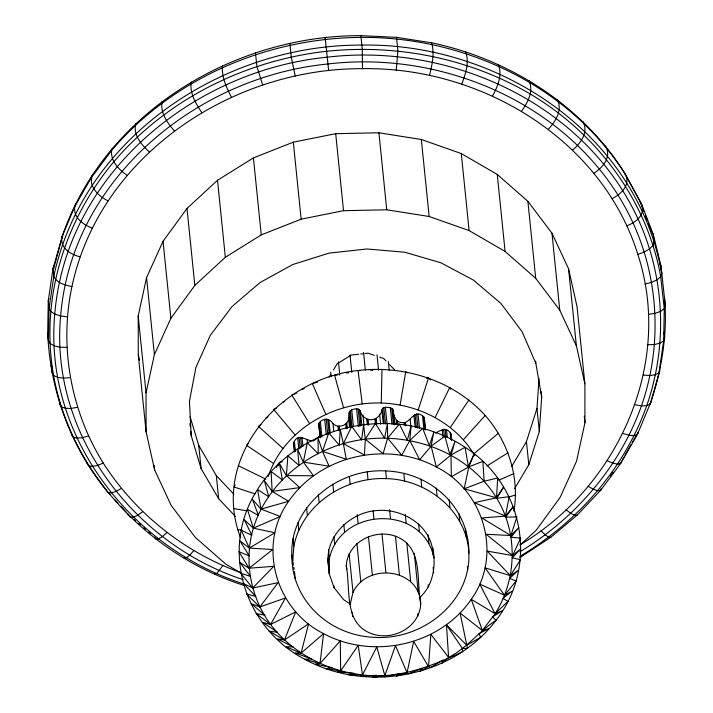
<?xml version="1.0" encoding="UTF-8"?>
<svg xmlns="http://www.w3.org/2000/svg" width="713" height="713" viewBox="0 0 713 713"><rect width="100%" height="100%" fill="white"/><g stroke="black" fill="none" stroke-linecap="round" stroke-linejoin="round"><path stroke-width="1.07" d="M240.254 572.468C184.311 552.165 135.31 513.244 103.251 463.049C70.819 410.929 59.17 346.696 71.924 286.599C99.873 155.211 232.269 67.949 362.48 68.68L362.266 49.242L360.885 35.65C234.256 35.231 105.729 112.333 62.878 234.408L53.038 268.516L48.279 300.645L47.691 332.98L48.475 340.68L50.115 343.55C54.527 455.447 139.632 552.29 244.256 585.516M240.646 537.852C210.085 458.468 279.603 378.443 358.069 370.502C404.405 364.922 453.521 380.564 485.223 415.483C507.852 441.365 519.822 476.952 513.886 511.15M350.716 604.321L343.639 599.704L334.076 587.717L329.165 573.573L329.37 558.662L328.479 549.857M419.788 597.494C433.691 584.945 435.999 565.48 432.889 547.932M320.413 437.755L320.226 433.477M48.475 340.68L49.063 308.346L48.279 300.645L48.974 298.729M519.973 544.884C617.2 487.335 673.812 364.298 637.832 254.407C601.79 138.768 480.366 66.648 362.48 68.68M664.445 302.205L664.525 297.891C667.653 332.926 662.003 368.256 651.103 401.562L650.122 404.164L646.736 405.697L641.45 405.911L635.078 404.779M474.822 455.776C455.928 422.987 418.433 404.218 381.241 403.014L381.99 369.352M313.533 440.857C306.082 441.311 298.123 431.971 293.676 442.746L294.424 451.837M349.53 426.962L348.639 418.166L349.406 411.597C351.643 408.995 356.366 408.094 359.45 409.592C363.995 423.87 379.459 422.738 382.578 408.308L385.376 407.275L390.287 407.693L392.756 409.182C394.209 417.239 395.412 423.887 405.43 422.47C411.954 419.191 415.661 409.03 423.718 416.811L424.351 418.068L423.932 421.517M514.617 488.61L528.796 464.733L539.313 431.508L536.969 408.406L539.046 378.514M539.313 431.508L541.702 397.186L541.14 391.678M291.84 555.204C289.781 505.874 338.657 468.085 385.644 470.936C430.474 472.327 469.27 506.996 468.869 553.101C470.928 602.432 422.051 640.221 375.065 637.377C330.244 635.978 291.448 601.309 291.84 555.204L292.731 560.668M292.624 562.905L293.809 546.31L293.025 538.609M255.477 52.815L256.858 66.407L262.66 84.927M396.232 70.302L397.907 50.953L396.526 37.361L360.885 35.65M53.582 268.97L62.878 234.408M222.429 65.712C221.449 76.87 226.458 87.432 231.369 97.146M400.1 405.011L405.697 371.856L407.497 372.747M446.481 624.846L466.721 645.212L480.794 637.262L478.895 633.777L488.414 628.804L482.371 630.515L471.266 599.303L495.098 613.697C517.094 579.099 518.101 532.825 496.471 497.808L464.172 488.77L468.833 466.837L473.985 454.333L468.343 466.507L465.081 447.292C399.253 403.371 300.12 421.927 257.518 489.51C219.292 548.199 243.659 627.395 304.701 659.258C366.99 693.482 452.746 677.466 496.025 620.337C539.09 565.543 523.52 484.287 465.081 447.292L450.99 455.028L436.338 466.988C387.444 440.625 320.271 454.93 288.658 501.301C256.956 545.383 275.726 609.936 323.586 633.616C372.489 659.98 439.654 645.675 471.266 599.303C502.977 555.222 484.207 490.669 436.338 466.988L431.124 446.151L433.78 432.283L429.351 445.678L422.729 428.37L409.797 440.456L401.713 455.25L387.64 438.112L387.435 423.718L384.539 438.263L375.484 423.37L365.279 439.181L364.468 454.983L343.354 443.646C302.196 455.455 266.136 486.676 253.338 528.173C243.677 560.828 250.361 597.129 270.557 624.472C292.482 653.295 326.777 670.844 362.48 674.89C397.863 679.525 431.347 666.414 462.657 651.673L462.398 648.509L446.481 624.846L448.593 657.377L442.14 663.179L443.014 659.944L430.991 667.306L428.504 666.637L419.841 671.432L421.953 668.509L408.112 673.821L407.043 672.751L395.465 645.621L384.432 676.78L399.636 673.669L396.392 676.2L407.043 672.751L413.674 641.397L428.504 666.637L430.848 634.401L448.593 657.377C466.917 648.269 478.984 631.228 496.025 620.337L492.63 616.959L501.979 610.872L495.098 613.697L482.371 630.515L460.09 613.028L467.434 648.331L462.398 648.509M241.047 573.038L225.896 564.25L195.282 537.361L171.209 505.499L154.605 469.885L146.103 431.882L138.286 354.878L138.206 315.948L146.575 277.598L163.045 241.297L187.002 208.428L217.518 180.264L253.418 157.894L293.319 142.163L335.698 133.688L378.924 132.787L421.33 139.498L461.293 153.562L497.273 174.435L527.887 201.324L551.96 233.187L568.564 268.801L577.067 306.804L584.883 383.808L584.954 422.729L576.594 461.079L560.124 497.389L536.167 530.258L520.107 545.08M191.191 81.95C189.542 93.162 195.781 103.554 201.779 112.52M146.103 431.882L146.031 392.952L154.391 354.602L170.87 318.301L194.827 285.432L225.335 257.268L261.234 234.898L301.144 219.167L343.523 210.691L386.74 209.791L429.155 216.502L469.109 230.566L505.089 251.439L535.704 278.328L559.776 310.191L576.38 345.805L584.883 383.808M346.251 565.979C347.383 542.37 374.334 528.511 395.448 536.238C423.78 546.702 416.044 580.569 420.715 603.929C419.592 627.538 392.631 641.397 371.526 633.67C343.185 623.207 350.93 589.339 346.251 565.979L346.883 569.019M350.163 604.481L353.024 592.307L349.112 553.805M429.467 75.444C432.131 64.874 434.725 53.537 431.623 42.798L396.526 37.361M162.172 101.299C159.881 112.583 167.297 122.779 174.302 130.844M650.122 404.164L659.962 370.065M293.809 546.31C302.089 504.332 345.003 476.73 386.428 478.637C427.042 479.493 467.006 510.927 468.869 553.101M135.773 123.509C132.876 134.873 141.406 144.828 149.302 151.878M511.702 466.462L526.452 441.632L536.969 408.406M418.246 409.859L428.504 377.952L430.741 379.904M431.623 42.798C509.439 59.232 581.772 105.043 624.481 172.885L641.531 204.043L653.251 234.372L660.951 265.797L661.735 273.498L660.701 276.662L664.266 308.613L663.678 340.814L658.946 372.801L655.443 374.726L649.989 375.519L643.42 375.083M112.351 148.277L111.585 150.505L91.362 177.608L74.731 206.574L61.897 237.01C60.026 248.382 70.952 254.496 80.275 256.894M601.157 488.815L600.649 490.303L577.227 515.071L550.828 537.272L519.857 557.646M92.218 175.264C88.207 186.824 98.751 196.182 108.055 200.888M621.638 460.972L620.782 463.316L600.649 490.303L597.877 490.758L593.51 489.368L588.225 486.346M54.054 265.771L53.038 268.516L53.823 276.216L49.063 308.346L50.703 311.358L54.767 314.041L60.65 315.984L67.441 316.893M75.649 204.105L74.731 206.574C73.118 217.804 83.269 224.648 92.369 228.196M461.721 84.045C465.625 73.965 469.457 62.539 465.687 51.88M329.37 558.662C340.368 506.604 423.308 504.358 433.896 557.833M348.639 418.166C348.425 425.625 337.944 428.798 332.998 423.674C329.718 418.192 323.363 417.863 319.272 422.622L318.756 423.941L320.092 437.14M320.19 435.563L314.139 440.536M268.159 476.632C283.596 430.001 333.417 401.481 381.241 403.014M651.103 401.562L637.351 434.475L620.782 463.316L617.752 464.11L613.02 463.218L607.289 460.794M435.153 417.417L449.76 387.444L450.794 389.191M276.35 467.496L279.389 462.327L282.339 461.766M492.576 95.979C497.647 86.549 502.683 75.079 498.262 64.482M622.743 459.038L623.848 457.104M624.962 455.179L631.058 444.555M632.173 442.621L636.049 435.866M637.164 433.932L638.269 431.998L637.351 434.475L634.115 435.625L629.071 435.278L622.975 433.477M329.076 377.15L330.716 374.459M333.434 369.967L337.24 363.683L351.331 355.038L358.684 354.227M235.201 485.107L234.024 486.988L255.085 493.859M222.768 565.703L216.761 573.51L214.738 574.099M521.604 111.094C527.763 102.467 533.957 90.988 528.921 80.435M450.349 427.461L468.851 400.082M610.542 475.829L613.153 472.336M619.027 464.466L620.328 462.719M353.024 592.307C367.4 562.12 419.707 568.323 420.715 603.929M548.413 129.178C555.57 121.477 562.851 110.06 557.227 99.535M193.74 550.588L189.881 555.097L186.485 557.753L184.079 558.136M463.379 439.725L485.223 415.483M572.646 149.988C580.694 143.34 588.991 132.03 582.815 121.513M248.133 443.762L246.529 445.295L273.462 463.441M166.931 532.504L162.448 536.595L158.527 538.894L155.773 539.046L154.587 537.023M473.869 453.825L498.414 433.21M593.965 173.241C602.084 167.778 610.515 158.954 606.727 148.286L605.337 146.067M260.985 424.458L258.427 426.365L282.927 448.379M142.698 511.693L137.654 515.303L133.26 517.183L130.185 517.068L127.431 513.36M519.839 551.817C575.15 518.52 619.633 466.944 641.45 405.911C662.119 346.607 659.204 279.888 632.966 222.786C580.739 109.49 448.825 49.518 327.935 63.983C196.44 76.656 71.505 179.605 60.65 315.984C49.571 433.593 133.411 543.529 243.008 579.624M487.015 465.945L508.039 452.764M612.102 198.633C620.684 194.239 630.034 185.968 625.952 175.22C570.177 86.237 464.733 36.613 361.215 37.388C267.072 37.967 172.867 78.261 111.585 150.505C110.533 161.468 118.911 169.587 127.119 175.327M451.142 435.367L450.981 433.994C447.247 426.606 440.563 429.992 435.447 433.228M276.475 407.854L273.658 409.44L295.048 434.912M121.379 488.432L115.836 491.507L111.023 492.933L107.663 492.505L106.273 490.286C70.266 445.866 50.017 390.02 47.691 332.98M266.047 417.898L267.945 416.909M626.789 225.807C635.702 222.527 645.889 214.88 641.531 204.043L624.481 172.885M498.984 480.188L513.823 473.566M103.251 463.049L97.289 465.527L92.12 466.454L88.519 465.696L87.048 463.361M296.822 392.988L291.795 395.029L309.478 423.442M282.731 402.23L284.639 401.481M464.172 488.77L484.145 481.23L497.719 477.995L496.471 497.808L474.439 502.647L505.472 516.078L513.03 506.827L505.767 517.157L516.898 516.952L510.873 535.525L486.15 534.287L512.531 555.587L520.561 548.939L512.299 557.816L520.437 559.714L510.401 575.685L485.045 567.851L504.528 595.248L512.032 591.202L502.959 598.314L507.923 601.407L495.098 613.697L479.671 584.09L504.528 595.248L516.141 581.006L509.59 578.403L518.289 570.355L510.401 575.685L487.229 551.087L512.531 555.587L520.695 538.155L511.016 537.201L518.797 527.549L510.873 535.525L481.845 517.977L505.472 516.078L509.162 496.703L496.72 498.316L503.44 487.344L496.471 497.808C465.295 447.461 398.959 427.524 343.354 443.646L340.235 429.609L339.308 445.144L328.755 432.88L322.508 451.356L329.085 466.204L303.337 462.113L297.571 449.297L299.103 465.473L287.874 455.794L286.385 475.589L299.834 487.576L272.143 491.4L264.318 480.517L268.748 496.809L257.518 489.51L261.02 509.1L280.262 516.515L253.338 528.173L244.283 519.715L251.894 535.356L241.146 530.178L249.327 548.074L272.705 549.527L249.087 568.225L239.746 562.405L250.566 576.487L240.637 573.136L252.634 588.056L278.088 582.628L259.862 606.977L251.234 603.715L264.915 615.239L256.038 613.492L270.557 624.472L295.761 611.834L284.434 640.007L277.419 638.919L293.212 646.949L285.61 646.62L301.064 653.161L323.586 633.616L319.994 663.545L315.324 664.008L332.053 667.805L325.957 668.749L340.662 670.853L358.22 645.354L362.48 674.89L360.618 676.093L376.758 675.291L372.471 677.35L384.824 675.523L376.794 646.958L362.48 674.89L348.764 674.846L353.996 673.322L337.356 671.798L340.662 670.853L340.297 640.862L319.994 663.545L304.701 659.258L311.581 658.928L295.155 652.939L301.064 653.161L308.586 623.848L284.434 640.007L269.229 631.219L277.491 632.235L262.634 622.351L270.557 624.472L285.494 597.957L259.862 606.977L246.422 593.938L255.842 596.46L243.525 583.537L252.634 588.056L273.783 566.318L249.087 568.225L238.864 551.675L249.229 555.908L240.005 540.926L249.327 548.074L274.888 532.754L253.338 528.173L247.42 509.251L258.462 515.454L252.464 499.385L261.02 509.1L288.658 501.301L272.143 491.4L271.127 471.525L282.428 479.974L279.505 463.664L286.385 475.589L313.453 475.758L303.337 462.113L307.267 442.791L318.256 453.744L318.007 437.835L322.508 451.356L346.26 459.208L343.354 443.646L351.714 426.338L361.634 439.93L363.594 424.859L365.279 439.181L383.139 453.646L387.64 438.112L399.387 424.057L407.346 440.197L411.053 426.214L409.797 440.456L419.627 459.742L431.124 446.151L444.841 436.196L449.894 454.537L454.965 441.739L450.99 455.028L451.338 476.765L468.833 466.837L482.879 461.364L484.145 481.23M637.832 254.407L644.276 252.046L649.614 248.873L653.037 245.37L654.035 242.072L653.251 234.372L652.19 232.643M88.564 435.875L82.262 437.72L76.799 438.121L73.011 436.998L71.469 434.538M508.324 497.095L515.597 495.027M302.054 389.271L304.139 388.719M645.096 284.032L651.7 282.366L657.181 279.772L660.701 276.662C647.048 200.166 596.621 133.358 530.303 94.036C469.252 58.208 396.776 43.93 326.563 51.274C245.245 60.436 166.976 99.205 113.732 161.869C71.532 212.216 47.281 277.624 50.115 343.55L54.188 345.832L60.07 347.178L66.879 347.383M317.561 382.195L312.312 383.523L325.805 414.298M77.512 407.275L70.952 408.46L65.275 408.299L61.345 406.802L59.749 404.209L59.304 399.806M426.472 378.264L428.504 377.952M648.465 314.299L655.149 313.328L660.701 311.331L664.266 308.613L665.309 305.592L660.951 265.797L659.864 263.979M360.787 353.996L362.881 353.773M364.985 353.541L368.14 353.193L374.396 355.35M337.81 374.94L334.611 375.27L343.55 407.729M70.248 377.649L63.528 378.148L57.708 377.4L53.68 375.51L52.049 372.783L51.265 365.083L51.782 367.177M577.227 515.071L574.74 515.214L570.819 513.36L566.042 509.795M647.912 344.78L654.579 344.522L660.113 343.122L663.678 340.814L664.721 337.926L664.159 332.427M346.34 372.881L348.461 372.917M237.554 529.759L241.983 529.893M360.172 370.626L358.069 370.502L362.204 403.932M550.828 537.272L548.671 537.147L545.24 534.884L541.042 530.828M233.766 508.547L246.894 510.865M370.029 369.922L372.899 370.484M521.809 556.63L520.018 556.256C577.503 522.041 624.187 469.047 646.736 405.697C667.796 345.252 664.828 277.25 638.09 219.051C584.856 103.581 450.411 42.45 327.196 57.192C192.911 70.355 66.051 174.747 54.767 314.041C43.502 435.581 130.417 547.468 243.748 583.947M71.924 286.599C65.275 285.031 56.675 283.266 53.823 276.216C83.466 136.869 223.891 44.313 361.99 45.088C498.654 42.798 637.297 133.759 661.735 273.498M379.619 357.142L383.79 358.586L385.983 360.858M238.32 465.705L265.94 479.189M133.866 519.224L135.523 520.65M138.839 523.494L140.497 524.92M143.812 527.772L145.47 529.198M148.785 532.041L150.443 533.467M389.619 364.646L394.726 369.958M190.121 416.74L198.74 445.465L216.315 475.607L233.882 494.225M190.745 431.187L191.191 435.581L201.084 468.566L218.659 498.708L235.468 516.515M108.465 492.674L109.918 494.269M115.025 499.831L117.948 503.021M120.862 506.203L125.969 511.774M541.702 397.186L535.855 363.354L522.041 331.598L500.9 303.417L473.432 280.12L440.919 262.785L404.877 252.242L366.999 248.971L329.041 253.124L292.793 264.523L259.942 282.615L232.028 306.563L210.362 335.253L195.941 367.329L189.453 401.303L191.191 435.581M639.989 201.574L643.884 211.645M645.434 215.674L647.377 220.7M648.545 223.722L651.655 231.778M329.148 567.949C322.089 538.654 349.566 511.711 377.899 510.472C402.604 508.619 430.144 525.214 432.782 551.238M319.21 426.321L319.745 428.335M295.244 76.041L291.26 57.022L289.888 43.431M138.286 354.878L139.498 360.306M293.088 562.851L293.435 565.035M293.792 567.218L294.148 569.402M325.306 38.6L325.181 37.682L328.666 70.605M318.756 423.941L320.173 437.417M433.076 553.386L433.656 557.664M584.286 416.134L584.954 422.729M568.564 268.801L576.38 345.805M551.96 233.187L559.776 310.191M527.887 201.324L535.704 278.328M535.632 361.152L535.855 363.354M526.452 441.632L528.796 464.733M497.273 174.435L505.089 251.439M461.293 153.562L469.109 230.566M465.429 529.019L466.213 536.72M467.354 566.398L467.683 569.696M421.33 139.498L429.155 216.502M450.981 433.994L451.65 440.589M459.029 513.574L459.814 521.274M450.153 432.844L450.821 439.44M446.516 429.894L447.301 437.595M445.162 429.271L445.937 436.971M443.62 429.262L444.395 436.962M442.22 429.877L442.889 436.481M449.172 499.733L449.956 507.433M436.294 488.093L437.078 495.793M424.351 418.068L425.465 429.066M424.618 422.756L425.18 428.255M423.718 416.811L425.064 430.01M422.533 415.955L423.87 429.155M418.041 414.182L419.494 428.486M433.13 567.245L433.682 572.744M416.526 413.968L417.978 428.272M428.085 534.893L428.985 543.689M415.046 414.396L416.383 427.595M420.955 479.181L421.739 486.881M413.923 415.367L415.153 427.461M428.148 584.767L428.37 586.968M410.153 419.387L410.938 427.087M378.924 132.787L386.74 209.791M418.638 524.002L419.422 531.702M405.768 425.768L405.43 422.47L404.057 422.604L404.289 424.805M404.761 422.666L404.984 424.868M414.289 553.288L418.201 591.79M403.825 473.379L404.601 481.079M417.64 613.911L417.863 616.112M397.506 421.08L397.836 424.378M396.874 420.822L397.203 424.119M396.401 420.358L396.847 424.761M405.26 514.242L406.152 523.048M394.102 415.634L394.993 424.431M388.353 361.527L389.245 370.323M406.793 543.039L410.706 581.541M393.166 410.519L394.619 424.814M392.756 409.182L394.316 424.583M391.722 408.175L393.398 424.672M390.287 407.693L391.963 424.199M385.376 407.275L387.052 423.772M383.852 407.497L385.528 423.994M382.578 408.308L384.147 423.709M377.008 354.726L378.567 370.127M395.448 536.238L399.351 574.74M381.838 409.538L383.291 423.834M385.644 470.936L386.428 478.637M389.574 509.759L390.474 518.565M379.61 414.387L380.617 424.28M376.705 424.11L376.143 418.611L374.878 419.119L375.332 423.522M375.564 418.986L376.009 423.379M363.541 352.418L365.332 370.02M381.981 533.93L385.893 572.432M368.077 419.502L368.63 425.001M367.382 419.44L367.935 424.939M366.776 419.137L367.329 424.636M335.698 133.688L343.523 210.691M373.131 510.989L373.915 518.69M362.944 415.314L363.951 425.206M367.222 471.953L368.006 479.662M360.297 410.733L361.749 425.037M359.45 409.592L361.01 424.993M358.113 408.923L359.896 426.526M356.571 408.879L358.354 426.481M350.012 354.94L351.794 372.543M368.443 536.452L372.355 574.954M351.723 409.841L353.407 426.347M350.341 410.474L352.017 426.98M349.406 411.597L350.965 426.998M349.112 412.97L350.564 427.265M357.213 514.626L358.104 523.422M347.329 428.62L346.776 423.121L345.743 423.959L346.188 428.353M346.349 423.629L346.794 428.032M338.47 361.919L339.807 375.118M356.901 543.431L360.814 581.933M349.361 476.409L350.136 484.109M339.352 426.205L339.798 430.607M338.666 426.338L339.112 430.741M337.98 426.222L338.425 430.625M330.672 372.293L331.117 376.687M343.809 524.599L344.593 532.299M332.998 423.674L333.782 431.374M352.231 612.226L352.677 616.62M328.889 420.091L330.235 433.299M327.686 419.253L329.139 433.557M332.828 484.082L333.613 491.783M326.18 418.994L327.739 434.395M324.682 419.378L326.251 434.778M333.907 536.737L334.691 544.438M293.319 142.163L301.144 219.167M320.378 421.633L321.946 437.033M319.272 422.622L320.725 436.926M333.853 585.516L334.076 587.717M327.597 558.172L329.165 573.573M318.363 494.662L319.148 502.362M307.187 439.921L307.526 443.219M302.027 437.675L302.927 446.481M300.583 437.221L301.59 447.122M306.581 507.665L307.365 515.365M299.05 437.399L300.173 448.397M297.758 438.174L298.872 449.172M294.407 441.507L295.414 451.4M294.522 447.577L294.852 450.874M293.676 442.746L294.576 451.543M298.016 522.531L298.8 530.231M253.418 157.894L261.234 234.898M294.505 571.585L295.289 579.286M279.389 462.327L279.612 464.528M278.409 463.414L278.631 465.616M217.518 180.264L225.335 257.268M216.315 475.607L218.659 498.708M187.002 208.428L194.827 285.432M198.74 445.465L201.084 468.566M189.961 423.486L190.3 426.784M163.045 241.297L170.87 318.301M146.575 277.598L154.391 354.602M154.16 465.482L154.605 469.885M138.206 315.948L146.031 392.952"/></g></svg>
